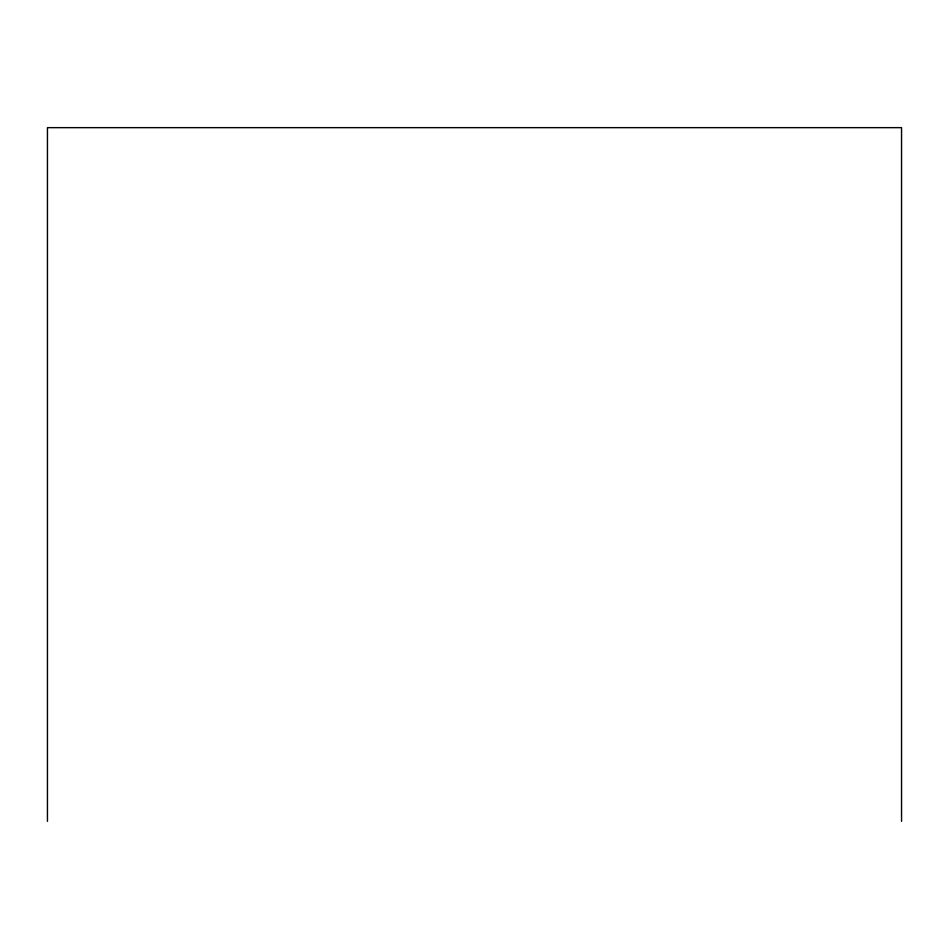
<?xml version="1.0" encoding="UTF-8"?>
<svg xmlns="http://www.w3.org/2000/svg" width="949" height="949" viewBox="0 0 949 949"><rect width="100%" height="100%" fill="white"/><g stroke="black" fill="none" stroke-linecap="round" stroke-linejoin="round"><path stroke-width="1.42" d="M901.55 821.348L901.55 127.652L47.45 127.652L47.45 821.348"/></g></svg>
